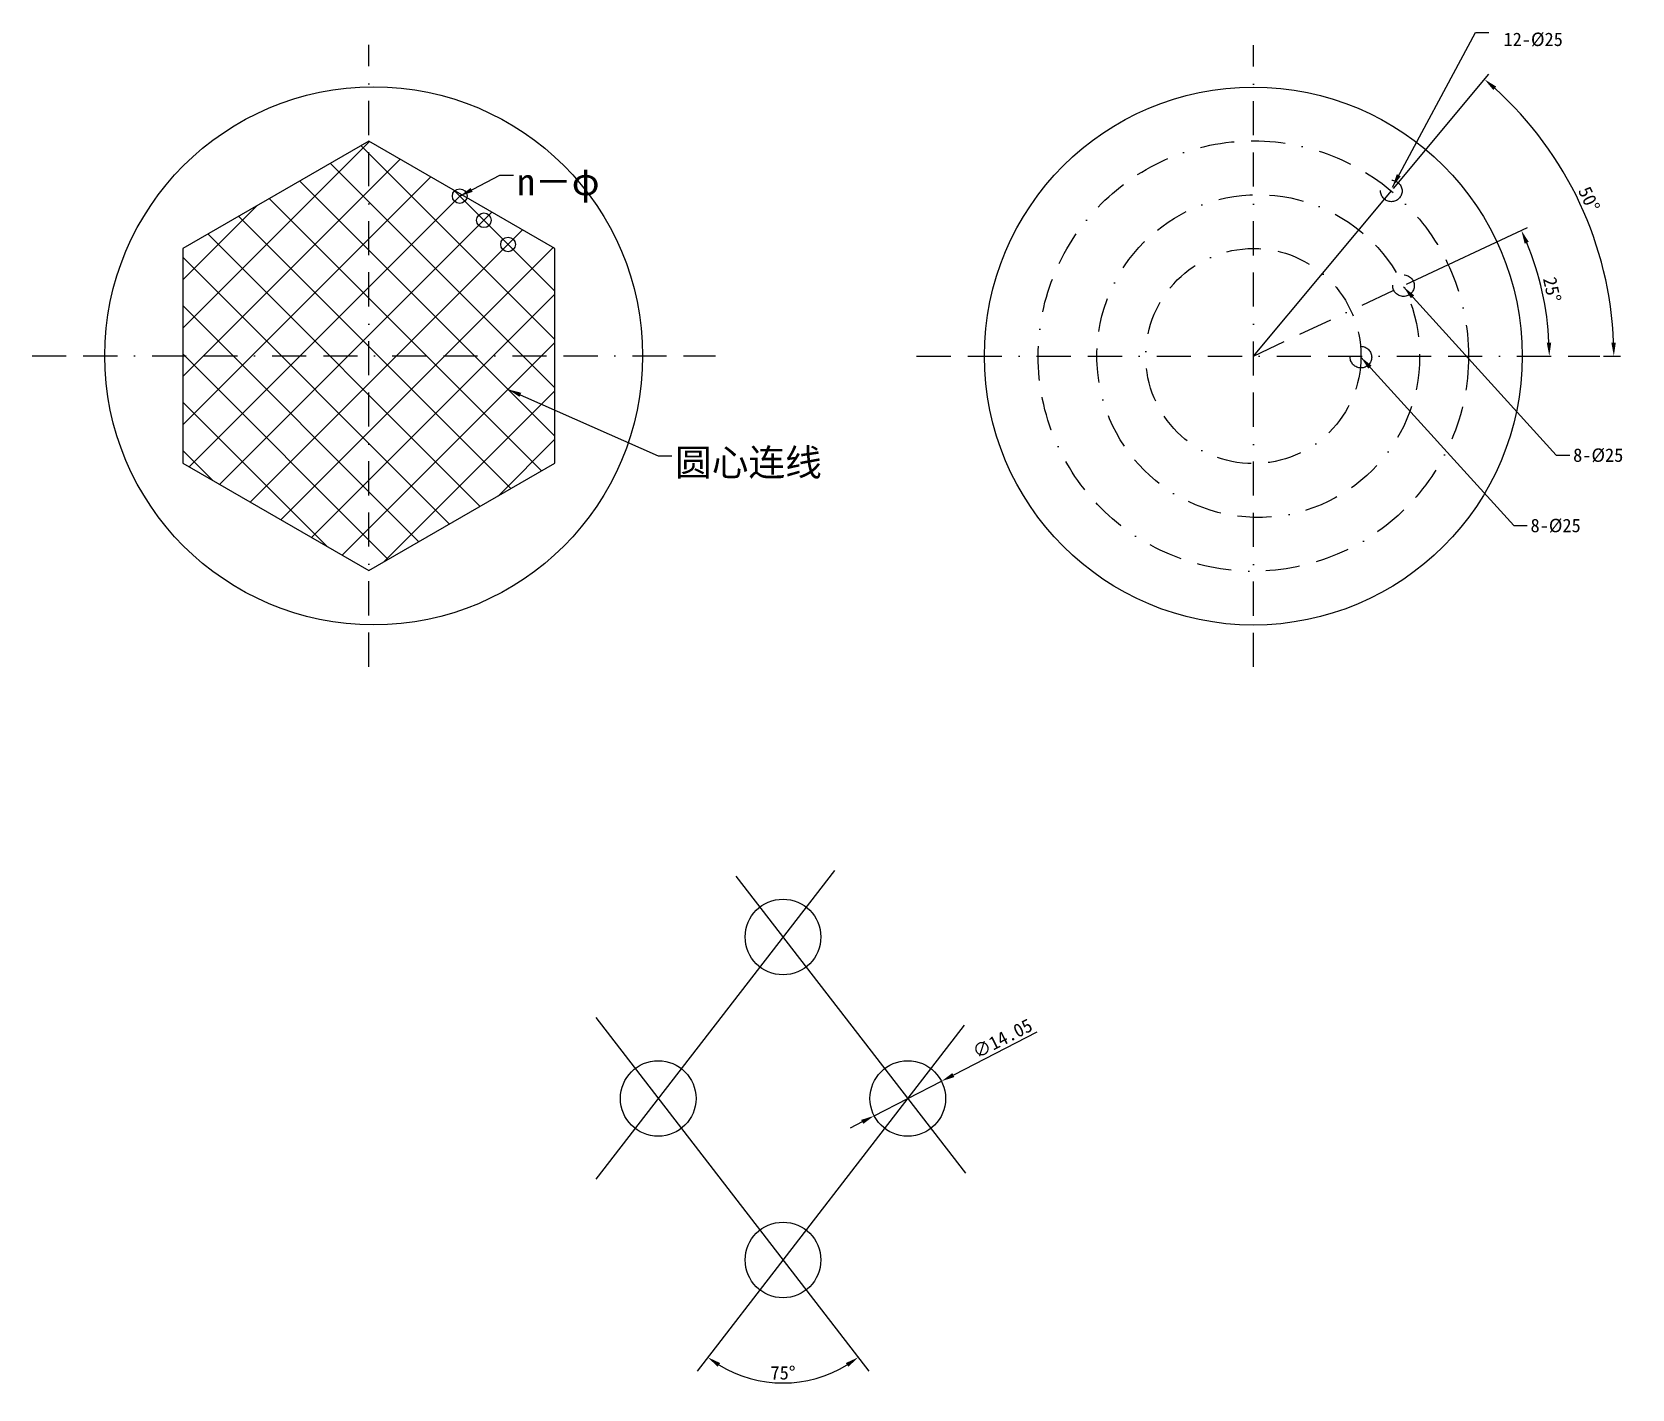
# Model space of a CAD drawing. Header units: millimetres. Extents: x 149 to 447, y -29 to 224.
import ezdxf

# ---------------------------------------------------------------- set-up
doc = ezdxf.new("R2010")
doc.units = ezdxf.units.MM
doc.linetypes.add('BORDER2', pattern=[22.225, 6.35, -3.175, 6.35, -3.175, 0, -3.175])
doc.dimstyles.new('ISO-25', dxfattribs={"dimtxt": 2.5, "dimasz": 2.5, "dimexe": 1.25, "dimexo": 0.625, "dimtad": 1, "dimdsep": 46, "dimtxsty": 'Standard', "dimcen": 2.5, "dimadec": 0, "dimazin": 0, "dimtfac": 1, "dimtmove": 0, "dimatfit": 3, "dimfxl": 0, "dimarcsym": 0})

# ---------------------------------------------------------------- blocks, each defined once
blk = doc.blocks.new('*D3')
at = {"color": 0, "lineweight": -2}
blk.add_line((405.02, 176.69), (427.49, 187.22), dxfattribs=at)
blk.add_arc((376.54, 163.35), 55.02, 2.6037, 22.5015, dxfattribs=at)
at = {"color": 0}
for points in [[(426.99, 184.23), (427.75, 184.57), (426.36, 186.69)], [(431.92, 165.85), (431.09, 165.84), (431.56, 163.35)]]:
    blk.add_solid(points, dxfattribs=at)
at = {"layer": 'Defpoints', "color": 0}
for p in [(404.46, 176.43), (430.97, 171.35), (313.93, 163.35), (376.54, 163.35), (440.99, 163.35)]:
    blk.add_point(p, dxfattribs=at)
at = {"color": 0, "insert": (432.08, 175.71), "char_height": 2.5, "attachment_point": 5, "rotation": 282.5526}
blk.add_mtext('25°', dxfattribs=at)
blk = doc.blocks.new('*D4')
at = {"color": 0, "lineweight": -2}
for p, q in [((402.6, 194.51), (420.33, 215.73)), ((441.61, 163.35), (444.81, 163.35))]:
    blk.add_line(p, q, dxfattribs=at)
blk.add_arc((376.54, 163.35), 67.02, 2.1373, 47.967, dxfattribs=at)
at = {"color": 0}
for points in [[(421.14, 212.81), (421.69, 213.44), (419.53, 214.77)], [(443.93, 165.85), (443.1, 165.84), (443.56, 163.35)]]:
    blk.add_solid(points, dxfattribs=at)
at = {"layer": 'Defpoints', "color": 0}
for p in [(402.2, 194.03), (440.74, 182.61), (313.93, 163.35), (376.54, 163.35), (440.99, 163.35)]:
    blk.add_point(p, dxfattribs=at)
at = {"color": 0, "insert": (438.96, 192.52), "char_height": 2.5, "attachment_point": 5, "rotation": 295.0522}
blk.add_mtext('50°', dxfattribs=at)
blk = doc.blocks.new('*D5')
at = {"color": 0, "lineweight": -2}
blk.add_arc((289.1, -4.68), 22.86, 238.57, 301.43, dxfattribs=at)
at = {"color": 0}
for points in [[(276.94, -24.53), (277.41, -23.84), (275.12, -22.77)], [(300.78, -23.84), (301.26, -24.53), (303.08, -22.77)]]:
    blk.add_solid(points, dxfattribs=at)
at = {"layer": 'Defpoints', "color": 0}
for p in [(254.29, 40.37), (322.81, 38.94), (273.11, -25.36), (305.09, -25.36), (284.12, -26.99)]:
    blk.add_point(p, dxfattribs=at)
at = {"color": 0, "insert": (289.1, -25.67), "char_height": 2.5, "attachment_point": 5}
blk.add_mtext('75°', dxfattribs=at)
blk = doc.blocks.new('*D6')
at = {"color": 0, "lineweight": -2}
for p, q in [((336.31, 37.68), (320.77, 29.69)), ((306.05, 22.13), (318.55, 28.55)), ((303.82, 20.99), (301.6, 19.85))]:
    blk.add_line(p, q, dxfattribs=at)
at = {"color": 0}
for points in [[(320.58, 30.06), (320.96, 29.32), (318.55, 28.55)], [(303.63, 21.36), (304.01, 20.62), (306.05, 22.13)]]:
    blk.add_solid(points, dxfattribs=at)
at = {"layer": 'Defpoints', "color": 0}
for p in [(318.55, 28.55), (306.05, 22.13)]:
    blk.add_point(p, dxfattribs=at)
at = {"color": 0, "insert": (329.89, 36.49), "char_height": 2.5, "attachment_point": 5, "rotation": 27.1891}
blk.add_mtext('∅14.05', dxfattribs=at)

msp = doc.modelspace()

# ---------------------------------------------------------------- hatches: boundary and pattern name
h = msp.add_hatch()
h.set_pattern_fill('ANSI37', color=256, scale=2, style=0)
h.paths.add_polyline_path([(212.088, 163.389), (177.508, 163.389), (177.508, 143.424), (212.088, 123.46)])
h.paths.add_polyline_path([(246.668, 163.389), (212.088, 163.389), (212.088, 123.46), (246.668, 143.424)])
h.paths.add_polyline_path([(246.668, 183.354), (212.088, 203.319), (212.088, 163.389), (246.668, 163.389)])
h.paths.add_polyline_path([(212.088, 203.319), (177.508, 183.354), (177.508, 163.389), (212.088, 163.389)])

# ---------------------------------------------------------------- linework, layer by layer
at = {"linetype": 'BORDER2'}
for p, q in [((212.088, 105.597), (212.088, 221.182)), ((376.541, 105.553), (376.541, 221.138)), ((376.541, 163.346), (404.457, 176.425)), ((149.477, 163.389), (276.534, 163.389)), ((313.93, 163.346), (440.987, 163.346))]:
    msp.add_line(p, q, dxfattribs=at)
for p, q in [((376.541, 163.346), (402.197, 194.034)), ((298.647, 67.714), (254.313, 10.348)), ((280.338, 66.694), (323.038, 11.443)), ((254.288, 40.366), (305.085, -25.363)), ((322.807, 38.941), (273.111, -25.363))]:
    msp.add_line(p, q)
msp.add_lwpolyline([(212.088, 123.46), (246.668, 143.424), (246.668, 183.354), (212.088, 203.319), (177.508, 183.354), (177.508, 143.424)], close=True)
for centre, radius in [((213.005, 163.389), 50), ((376.541, 163.337), 50), ((228.997, 193.076), 1.361), ((233.487, 188.585), 1.361), ((237.977, 184.095), 1.361), ((289.098, 55.359), 7.027), ((265.9, 25.341), 7.027), ((312.297, 25.341), 7.027), ((289.098, -4.677), 7.027)]:
    msp.add_circle(centre, radius)
for centre, radius in [((376.541, 163.346), 40), ((402.197, 194.034), 2), ((377.458, 163.346), 30), ((376.541, 163.346), 20), ((404.457, 176.425), 2), ((396.54, 163.132), 2)]:
    msp.add_circle(centre, radius, dxfattribs=at)

# ---------------------------------------------------------------- texts
at = {"attachment_point": 1}
for s, insert, char_height in [('12{\\f宋体|b0|i0|c134|p2;-}%%c25', (423.052, 223.472), 2.5), ('{\\f宋体|b0|i0|c134|p2;n－φ}', (239.607, 198.248), 5), ('{\\f宋体|b0|i0|c134|p2;圆心连线}', (269.035, 146.066), 5), ('8{\\f宋体|b0|i0|c134|p2;-}%%c25', (435.992, 146.18), 2.5), ('8{\\f宋体|b0|i0|c134|p2;-}%%c25', (428.076, 133.1), 2.5)]:
    msp.add_mtext(s, dxfattribs=dict(at, insert=insert, char_height=char_height))

# ---------------------------------------------------------------- dimensions: what is measured, and where the dimension line sits
for base, line1, line2, picture, middle in [((440.736, 182.607), ((376.541, 163.346), (402.197, 194.034)), ((313.93, 163.346), (440.987, 163.346)), '*D4', (438.957, 192.52)), ((430.974, 171.353), ((313.93, 163.346), (440.987, 163.346)), ((376.541, 163.346), (404.457, 176.425)), '*D3', (432.075, 175.711)), ((284.124, -26.994), ((254.288, 40.366), (305.085, -25.363)), ((322.807, 38.941), (273.111, -25.363)), '*D5', (289.098, -25.667))]:
    dim = msp.add_angular_dim_2l(base=base, line1=line1, line2=line2, dimstyle='ISO-25')
    dim.commit()
    dim.dimension.update_dxf_attribs({"geometry": picture, "text_midpoint": middle})
dim = msp.add_diameter_dim_2p(p1=(306.047, 22.13), p2=(318.547, 28.552), dimstyle='ISO-25')
dim.commit()
dim.dimension.update_dxf_attribs({"geometry": '*D6', "text_midpoint": (330.75, 34.82), "dimtype": 163})

# ---------------------------------------------------------------- leaders
at = {"annotation_type": 0, "has_hookline": 1, "hookline_direction": 0}
for points, text_width in [([(402.384, 194.75), (417.831, 223.472), (420.331, 223.472)], 12.611), ([(228.997, 193.076), (236.482, 196.998), (238.982, 196.998)], 17.556), ([(404.456, 176.212), (432.867, 144.93), (435.367, 144.93)], 10.944), ([(396.54, 163.132), (424.951, 131.85), (427.451, 131.85)], 10.944), ([(237.977, 157.154), (265.91, 144.816), (268.41, 144.816)], 27.583)]:
    msp.add_leader(points, dimstyle='ISO-25', override={"dimgap": 0.625, "dimtad": 0}, dxfattribs=dict(at, text_width=text_width))

doc.saveas('drawing.dxf')
